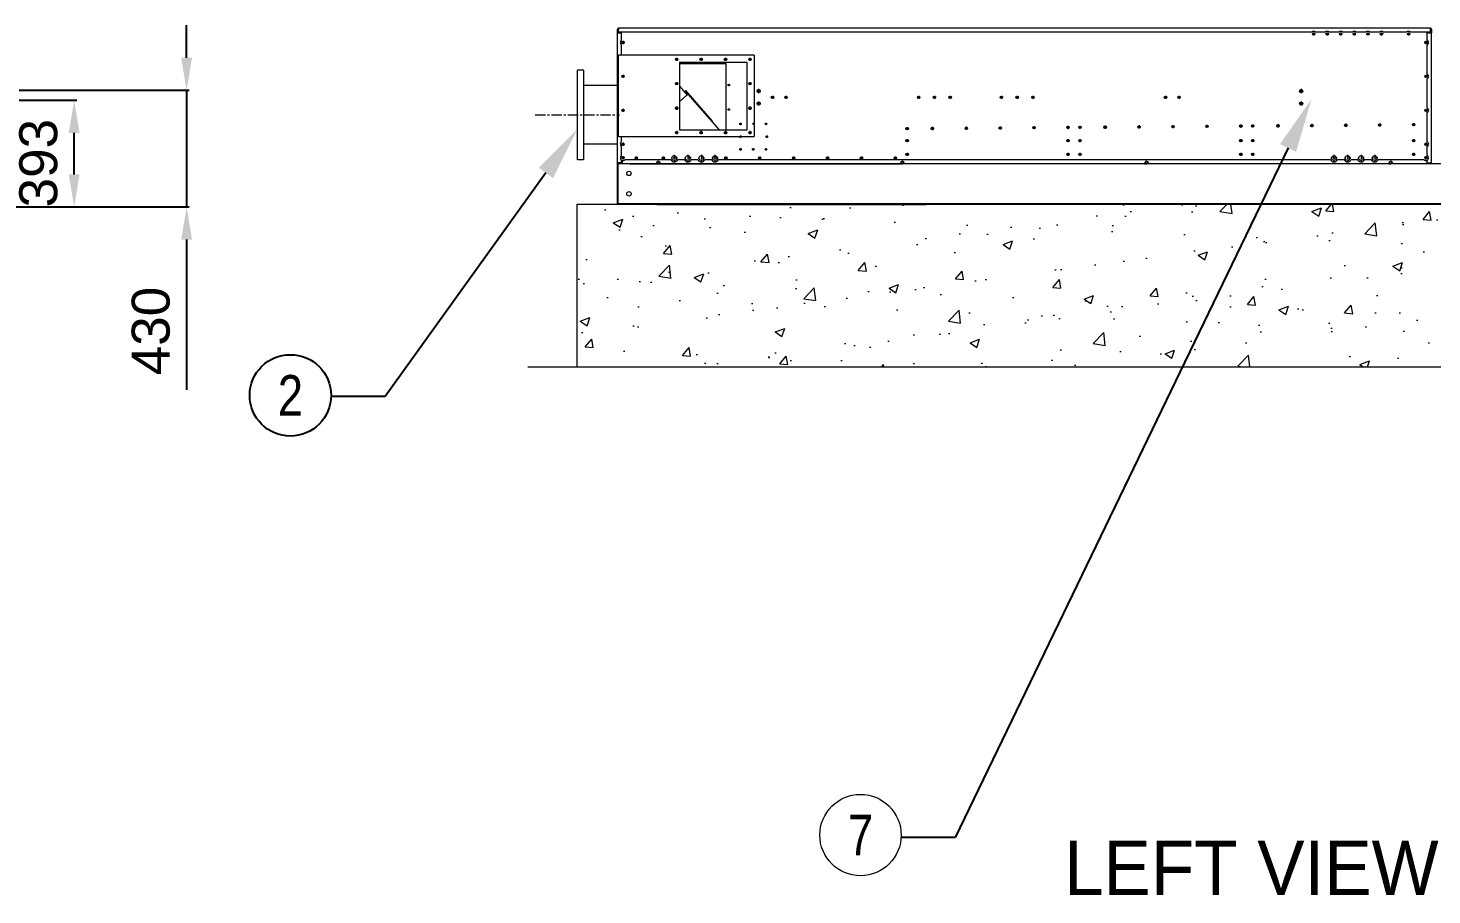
# Model space of a CAD drawing. Header units: millimetres. Extents: x 17202 to 48168, y 11732 to 33629.
# Drawn here: x 24987 to 30163, y 16622 to 19816 of the extents above; entities that cross this region are included whole.
import ezdxf
from ezdxf import colors
from ezdxf.entities.mleader import LeaderData, LeaderLine
from ezdxf.enums import TextEntityAlignment as Align
from ezdxf.math import Vec2, Vec3

# ---------------------------------------------------------------- set-up
doc = ezdxf.new("R2010")
doc.units = ezdxf.units.MM
doc.linetypes.add('CENTER', pattern=[2, 1.25, -0.25, 0.25, -0.25])
doc.linetypes.add('DASHDOT', pattern=[18.5, 12, -3, 0.5, -3])
for name, color, linetype in [('center', 1, 'CENTER'), ('냉각탑_dim', 1, 'Continuous'), ('냉각탑_text', 3, 'Continuous'), ('냉각탑_기초', 23, 'Continuous')]:
    doc.layers.add(name, color=color, linetype=linetype)
doc.styles.get("Standard").update_dxf_attribs({"font": 'arial.ttf'})
doc.styles.add('돋움', font='Dotum.ttf')
doc.dimstyles.new('1.40', dxfattribs={"dimscale": 20, "dimtxt": 1.5, "dimasz": 1, "dimexe": 0.5, "dimexo": 0.5, "dimgap": 0.5, "dimtad": 1, "dimdec": 0, "dimzin": 0, "dimdsep": 46, "dimtxsty": 'Standard', "dimcen": 0, "dimclrd": 2, "dimclre": 2, "dimclrt": 3, "dimadec": 0, "dimazin": 0, "dimtfac": 1, "dimtdec": 0, "dimtmove": 0, "dimatfit": 0, "dimfxl": 1, "dimtolj": 1, "dimtzin": 0, "dimlwd": -1, "dimlwe": -1, "dimarcsym": 0})

# ---------------------------------------------------------------- blocks, each defined once
blk = doc.blocks.new('*D202')
at = {"color": 2, "transparency": 16777216}
for p, q in [((23560.9, 19549.9), (25167.3, 19549.9)), ((25157.3, 19276.9), (25157.3, 19429.9)), ((24010.4, 19156.9), (25167.3, 19156.9))]:
    blk.add_line(p, q, dxfattribs=at)
for points in [[(25137.3, 19429.9), (25177.3, 19429.9), (25157.3, 19549.9)], [(25137.3, 19276.9), (25177.3, 19276.9), (25157.3, 19156.9)]]:
    blk.add_solid(points, dxfattribs=at)
at = {"layer": 'Defpoints', "color": 0, "transparency": 16777216}
for p in [(23460.9, 19549.9), (25157.3, 19549.9), (23910.4, 19156.9)]:
    blk.add_point(p, dxfattribs=at)
at = {"color": 3, "lineweight": 5, "transparency": 16777216, "insert": (25025.8, 19318.3), "char_height": 140, "attachment_point": 5, "rotation": 90}
blk.add_mtext('\\A1;393', dxfattribs=at)
blk = doc.blocks.new('*D203')
at = {"color": 2, "transparency": 16777216}
for p, q in [((25571.7, 19706.9), (25571.7, 19826.9)), ((23740.9, 19586.9), (25581.7, 19586.9)), ((25571.7, 19586.9), (25571.7, 19156.9)), ((24010.4, 19156.9), (25581.7, 19156.9)), ((25571.7, 19036.9), (25571.7, 18482.4))]:
    blk.add_line(p, q, dxfattribs=at)
for points in [[(25551.7, 19706.9), (25591.7, 19706.9), (25571.7, 19586.9)], [(25551.7, 19036.9), (25591.7, 19036.9), (25571.7, 19156.9)]]:
    blk.add_solid(points, dxfattribs=at)
at = {"layer": 'Defpoints', "color": 0, "transparency": 16777216}
for p in [(23640.9, 19586.9), (23910.4, 19156.9), (25571.7, 19156.9)]:
    blk.add_point(p, dxfattribs=at)
at = {"color": 3, "lineweight": 5, "transparency": 16777216, "insert": (25440.2, 18699.6), "char_height": 140, "attachment_point": 5, "rotation": 90}
blk.add_mtext('\\A1;430', dxfattribs=at)
blk = doc.blocks.new('1')
at = {"color": 7, "lineweight": 20, "ltscale": 0.3375}
for p, q in [((27160.5, 19799.1), (27160.5, 19812.6)), ((27162.5, 19812.6), (27162.5, 19799.1)), ((30158.5, 19799.1), (30158.5, 19812.6)), ((30160.5, 19812.6), (30160.5, 19799.1)), ((27164, 19318.1), (27177.5, 19318.1)), ((27177.5, 19316.1), (27164, 19316.1)), ((30143.5, 19318.1), (30157, 19318.1)), ((30157, 19316.1), (30143.5, 19316.1))]:
    blk.add_line(p, q, dxfattribs=at)
at = {"color": 7, "lineweight": 20, "ltscale": 0.05}
for p, q in [((27160.5, 19812.6), (27162.5, 19812.6)), ((30160.5, 19812.6), (30158.5, 19812.6)), ((27164, 19316.1), (27164, 19318.1)), ((27206.5, 19314.1), (27208.5, 19314.1)), ((27303.7, 19316.1), (27303.7, 19318.1)), ((27317.3, 19316.1), (27317.3, 19318.1)), ((28200.5, 19314.1), (28198.5, 19314.1)), ((28203.7, 19316.1), (28203.7, 19318.1)), ((28217.3, 19316.1), (28217.3, 19318.1)), ((29103.7, 19316.1), (29103.7, 19318.1)), ((29117.3, 19316.1), (29117.3, 19318.1)), ((30003.7, 19316.1), (30003.7, 19318.1)), ((30017.3, 19316.1), (30017.3, 19318.1)), ((30157, 19316.1), (30157, 19318.1))]:
    blk.add_line(p, q, dxfattribs=at)
at = {"color": 7, "lineweight": 20}
for p, q in [((27160.5, 19319.6), (27160.5, 19799.1)), ((30157, 19816.1), (27164, 19816.1)), ((29719.4, 19801.1), (27164, 19801.1)), ((27175.5, 19771.8), (27175.5, 19799.1)), ((29769.4, 19801.1), (29733.6, 19801.1)), ((29819.4, 19801.1), (29783.6, 19801.1)), ((29869.4, 19801.1), (29833.6, 19801.1)), ((29919.4, 19801.1), (29883.6, 19801.1)), ((29969.4, 19801.1), (29933.6, 19801.1)), ((30069.4, 19801.1), (29983.6, 19801.1)), ((30157, 19801.1), (30083.6, 19801.1)), ((30145.5, 19771.8), (30145.5, 19799.1)), ((30160.5, 19319.6), (30160.5, 19799.1)), ((27175.5, 19716.1), (27175.5, 19754.5)), ((30145.5, 19646.8), (30145.5, 19754.5)), ((27163.5, 19416.1), (27163.5, 19716.1)), ((27663.5, 19716.1), (27163.5, 19716.1)), ((27388.5, 19691.1), (27638.5, 19691.1)), ((27388.5, 19691.1), (27388.5, 19441.1)), ((27388.5, 19686.1), (27560.5, 19686.1)), ((27560.5, 19441.1), (27560.5, 19686.1)), ((27638.5, 19441.1), (27638.5, 19691.1)), ((27663.5, 19716.1), (27663.5, 19416.1)), ((27012.5, 19331.1), (27012.5, 19661.1)), ((27034.5, 19661.1), (27012.5, 19661.1)), ((27034.5, 19661.1), (27034.5, 19331.1)), ((30145.5, 19521.8), (30145.5, 19629.5)), ((27160.5, 19604.3), (27034.5, 19604.3)), ((27388.5, 19601.8), (27416.6, 19569.5)), ((27417.3, 19570.1), (27392.6, 19548.3)), ((27509.8, 19472.1), (27411.4, 19585.4)), ((27511, 19473.1), (27412.6, 19586.3)), ((27536.7, 19441.1), (27420.3, 19572.8)), ((30145.5, 19396.8), (30145.5, 19504.5)), ((27163.5, 19416.1), (27663.5, 19416.1)), ((27388.5, 19441.1), (27638.5, 19441.1)), ((27160.5, 19388), (27034.5, 19388)), ((27175.5, 19346.8), (27175.5, 19379.5)), ((30145.5, 19346.8), (30145.5, 19379.5)), ((27034.5, 19331.1), (27012.5, 19331.1)), ((27303.7, 19316.1), (27177.5, 19316.1)), ((27356.9, 19331.1), (27187.6, 19331.1)), ((28197, 19314.1), (27210, 19314.1)), ((28203.7, 19316.1), (27317.3, 19316.1)), ((27406.9, 19331.1), (27382.2, 19331.1)), ((27456.9, 19331.1), (27432.2, 19331.1)), ((27506.9, 19331.1), (27482.2, 19331.1)), ((29788.9, 19331.1), (27532.2, 19331.1)), ((29103.7, 19316.1), (28217.3, 19316.1)), ((30003.7, 19316.1), (29117.3, 19316.1)), ((29838.9, 19331.1), (29814.2, 19331.1)), ((29888.9, 19331.1), (29864.2, 19331.1)), ((29938.9, 19331.1), (29914.2, 19331.1)), ((30133.4, 19331.1), (29964.2, 19331.1)), ((30143.5, 19316.1), (30017.3, 19316.1))]:
    blk.add_line(p, q, dxfattribs=at)
at = {"color": 7, "lineweight": 20, "ltscale": 0.0875}
for p, q in [((27160.5, 19799.1), (27164, 19799.1)), ((27164, 19816.1), (27164, 19812.6)), ((30157, 19816.1), (30157, 19812.6)), ((30160.5, 19799.1), (30157, 19799.1)), ((27160.5, 19319.6), (27164, 19319.6)), ((27177.5, 19316.1), (27177.5, 19319.6)), ((30143.5, 19316.1), (30143.5, 19319.6)), ((30160.5, 19319.6), (30157, 19319.6))]:
    blk.add_line(p, q, dxfattribs=at)
at = {"color": 7, "lineweight": 20, "ltscale": 0.0375}
for p, q in [((27162.5, 19812.6), (27164, 19812.6)), ((30158.5, 19812.6), (30157, 19812.6)), ((27410.3, 19584.4), (27411.4, 19585.4)), ((27411.4, 19585.4), (27412.6, 19586.3)), ((27509.8, 19472.1), (27511, 19473.1)), ((27164, 19318.1), (27164, 19319.6)), ((30157, 19318.1), (30157, 19319.6))]:
    blk.add_line(p, q, dxfattribs=at)
at = {"color": 7, "lineweight": 20, "ltscale": 0.2875}
for p, q in [((27164, 19801.1), (27164, 19812.6)), ((27164, 19799.1), (27175.5, 19799.1)), ((30145.5, 19799.1), (30157, 19799.1)), ((30157, 19801.1), (30157, 19812.6)), ((27175.5, 19319.6), (27164, 19319.6)), ((30145.5, 19319.6), (30157, 19319.6))]:
    blk.add_line(p, q, dxfattribs=at)
at = {"color": 7, "linetype": 'DASHDOT', "lineweight": 20, "ltscale": 0.2925}
for p, q in [((29732.4, 19794.1), (29720.7, 19794.1)), ((29726.5, 19800), (29726.5, 19788.3)), ((29782.4, 19794.1), (29770.7, 19794.1)), ((29776.5, 19800), (29776.5, 19788.3)), ((29832.4, 19794.1), (29820.7, 19794.1)), ((29826.5, 19800), (29826.5, 19788.3)), ((29882.4, 19794.1), (29870.7, 19794.1)), ((29876.5, 19800), (29876.5, 19788.3)), ((29932.4, 19794.1), (29920.7, 19794.1)), ((29926.5, 19800), (29926.5, 19788.3)), ((29982.4, 19794.1), (29970.7, 19794.1)), ((29976.5, 19800), (29976.5, 19788.3)), ((30082.4, 19794.1), (30070.7, 19794.1)), ((30076.5, 19800), (30076.5, 19788.3)), ((27180.5, 19769), (27180.5, 19757.3)), ((30146.4, 19763.1), (30134.7, 19763.1)), ((30140.5, 19769), (30140.5, 19757.3)), ((27378.5, 19707), (27378.5, 19695.3)), ((27468.5, 19707), (27468.5, 19695.3)), ((27558.5, 19707), (27558.5, 19695.3)), ((27648.5, 19707), (27648.5, 19695.3)), ((27180.5, 19644), (27180.5, 19632.3)), ((27378.5, 19617), (27378.5, 19605.3)), ((27648.5, 19617), (27648.5, 19605.3)), ((30146.4, 19638.1), (30134.7, 19638.1)), ((30140.5, 19644), (30140.5, 19632.3)), ((27731.5, 19567), (27731.5, 19555.3)), ((27781.5, 19567), (27781.5, 19555.3)), ((28270.5, 19567), (28270.5, 19555.3)), ((28328.5, 19567), (28328.5, 19555.3)), ((28386.5, 19567), (28386.5, 19555.3)), ((28575.5, 19567), (28575.5, 19555.3)), ((28633.5, 19567), (28633.5, 19555.3)), ((28691.5, 19567), (28691.5, 19555.3)), ((29180.5, 19567), (29180.5, 19555.3)), ((29230.5, 19567), (29230.5, 19555.3)), ((27180.5, 19519), (27180.5, 19507.3)), ((27378.5, 19527), (27378.5, 19515.3)), ((27648.5, 19527), (27648.5, 19515.3)), ((29236.4, 19561.1), (29224.7, 19561.1)), ((30146.4, 19513.1), (30134.7, 19513.1)), ((30140.5, 19519), (30140.5, 19507.3)), ((29208, 19458.9), (29208, 19447.2)), ((29333, 19459.9), (29333, 19448.2)), ((29458, 19460.8), (29458, 19449.1)), ((29502, 19461.2), (29502, 19449.5)), ((29595, 19461.9), (29595, 19450.2)), ((29720, 19462.9), (29720, 19451.2)), ((29845, 19463.9), (29845, 19452.2)), ((29975.9, 19459), (29964.2, 19459)), ((29970, 19464.9), (29970, 19453.2)), ((30100.9, 19459.9), (30089.2, 19459.9)), ((30095, 19465.8), (30095, 19454.1)), ((27378.5, 19437), (27378.5, 19425.3)), ((27468.5, 19437), (27468.5, 19425.3)), ((27558.5, 19437), (27558.5, 19425.3)), ((27648.5, 19437), (27648.5, 19425.3)), ((28228, 19451.2), (28228, 19439.5)), ((28228, 19407), (28228, 19395.3)), ((28321, 19451.9), (28321, 19440.2)), ((28446, 19452.9), (28446, 19441.2)), ((28571, 19453.9), (28571, 19442.2)), ((28696, 19454.9), (28696, 19443.2)), ((28821, 19455.8), (28821, 19444.1)), ((28821, 19407), (28821, 19395.3)), ((28865, 19456.2), (28865, 19444.5)), ((28865, 19407), (28865, 19395.3)), ((28958, 19456.9), (28958, 19445.2)), ((29083, 19457.9), (29083, 19446.2)), ((29213.9, 19453), (29202.2, 19453)), ((29338.9, 19454), (29327.2, 19454)), ((29463.9, 19454.9), (29452.2, 19454.9)), ((29458, 19407), (29458, 19395.3)), ((29507.9, 19455.3), (29496.2, 19455.3)), ((29502, 19407), (29502, 19395.3)), ((29600.9, 19456), (29589.2, 19456)), ((29725.9, 19457), (29714.2, 19457)), ((29850.9, 19458), (29839.2, 19458)), ((30095, 19407), (30095, 19395.3)), ((27180.5, 19394), (27180.5, 19382.3)), ((28228, 19357), (28228, 19345.3)), ((28821, 19357), (28821, 19345.3)), ((28865, 19357), (28865, 19345.3)), ((29463.9, 19401.1), (29452.2, 19401.1)), ((29458, 19357), (29458, 19345.3)), ((29507.9, 19401.1), (29496.2, 19401.1)), ((29502, 19357), (29502, 19345.3)), ((30100.9, 19401.1), (30089.2, 19401.1)), ((30095, 19357), (30095, 19345.3)), ((30146.4, 19388.1), (30134.7, 19388.1)), ((30140.5, 19394), (30140.5, 19382.3)), ((27180.5, 19344), (27180.5, 19332.3)), ((27229.5, 19343), (27229.5, 19331.3)), ((27329.5, 19343), (27329.5, 19331.3)), ((27559.5, 19343), (27559.5, 19331.3)), ((27684.5, 19343), (27684.5, 19331.3)), ((27809.5, 19343), (27809.5, 19331.3)), ((27934.5, 19343), (27934.5, 19331.3)), ((28059.5, 19343), (28059.5, 19331.3)), ((28184.5, 19343), (28184.5, 19331.3)), ((29463.9, 19351.1), (29452.2, 19351.1)), ((29507.9, 19351.1), (29496.2, 19351.1)), ((30100.9, 19351.1), (30089.2, 19351.1)), ((30146.4, 19338.1), (30134.7, 19338.1)), ((30140.5, 19344), (30140.5, 19332.3))]:
    blk.add_line(p, q, dxfattribs=at)
at = {"color": 7, "linetype": 'DASHDOT', "lineweight": 20, "ltscale": 0.292499}
for p, q in [((27186.4, 19763.1), (27174.7, 19763.1)), ((27384.4, 19701.1), (27372.7, 19701.1)), ((27474.4, 19701.1), (27462.7, 19701.1)), ((27564.4, 19701.1), (27552.7, 19701.1)), ((27654.4, 19701.1), (27642.7, 19701.1)), ((27186.4, 19638.1), (27174.7, 19638.1)), ((27384.4, 19611.1), (27372.7, 19611.1)), ((27654.4, 19611.1), (27642.7, 19611.1)), ((27186.4, 19513.1), (27174.7, 19513.1)), ((27384.4, 19521.1), (27372.7, 19521.1)), ((27654.4, 19521.1), (27642.7, 19521.1)), ((27737.4, 19561.1), (27725.7, 19561.1)), ((27787.4, 19561.1), (27775.7, 19561.1)), ((28276.4, 19561.1), (28264.7, 19561.1)), ((28334.4, 19561.1), (28322.7, 19561.1)), ((28392.4, 19561.1), (28380.7, 19561.1)), ((28581.4, 19561.1), (28569.7, 19561.1)), ((28639.4, 19561.1), (28627.7, 19561.1)), ((28697.4, 19561.1), (28685.7, 19561.1)), ((29186.4, 19561.1), (29174.7, 19561.1)), ((27384.4, 19431.1), (27372.7, 19431.1)), ((27474.4, 19431.1), (27462.7, 19431.1)), ((27564.4, 19431.1), (27552.7, 19431.1)), ((27654.4, 19431.1), (27642.7, 19431.1)), ((28233.9, 19445.3), (28222.2, 19445.3)), ((28326.9, 19446), (28315.2, 19446)), ((28451.9, 19447), (28440.2, 19447)), ((28576.9, 19448), (28565.2, 19448)), ((28701.9, 19449), (28690.2, 19449)), ((28826.9, 19449.9), (28815.2, 19449.9)), ((28870.9, 19450.3), (28859.2, 19450.3)), ((28963.9, 19451), (28952.2, 19451)), ((29088.9, 19452), (29077.2, 19452)), ((27186.4, 19388.1), (27174.7, 19388.1)), ((28233.9, 19401.1), (28222.2, 19401.1)), ((28826.9, 19401.1), (28815.2, 19401.1)), ((28870.9, 19401.1), (28859.2, 19401.1)), ((27186.4, 19338.1), (27174.7, 19338.1)), ((27235.4, 19337.1), (27223.7, 19337.1)), ((27335.4, 19337.1), (27323.7, 19337.1)), ((27565.4, 19337.1), (27553.7, 19337.1)), ((27690.4, 19337.1), (27678.7, 19337.1)), ((27815.4, 19337.1), (27803.7, 19337.1)), ((27940.4, 19337.1), (27928.7, 19337.1)), ((28065.4, 19337.1), (28053.7, 19337.1)), ((28190.4, 19337.1), (28178.7, 19337.1)), ((28233.9, 19351.1), (28222.2, 19351.1)), ((28826.9, 19351.1), (28815.2, 19351.1)), ((28870.9, 19351.1), (28859.2, 19351.1))]:
    blk.add_line(p, q, dxfattribs=at)
at = {"color": 7, "lineweight": 20, "ltscale": 0.125001}
blk.add_line((27406.5, 19581.1), (27410.3, 19584.4), dxfattribs=at)
at = {"color": 7, "lineweight": 20, "ltscale": 0.1}
blk.add_line((27417.3, 19570.1), (27420.3, 19572.8), dxfattribs=at)
at = {"color": 7, "linetype": 'DASHDOT', "lineweight": 20, "ltscale": 0.195001}
for p, q in [((27574.4, 19606.1), (27566.6, 19606.1)), ((27574.4, 19516.1), (27566.6, 19516.1)), ((27617.4, 19463.1), (27609.6, 19463.1)), ((27664.4, 19463.1), (27656.6, 19463.1)), ((27711.4, 19463.1), (27703.6, 19463.1)), ((27617.4, 19416.1), (27609.6, 19416.1)), ((27714.4, 19416.1), (27706.6, 19416.1)), ((28231.4, 19445.3), (28223.6, 19445.3)), ((28324.4, 19446), (28316.6, 19446)), ((28449.4, 19447), (28441.6, 19447)), ((28574.4, 19448), (28566.6, 19448)), ((28824.4, 19450), (28816.6, 19450)), ((28868.4, 19450.3), (28860.6, 19450.3)), ((28961.4, 19451), (28953.6, 19451)), ((29086.4, 19452), (29078.6, 19452)), ((29336.4, 19454), (29328.6, 19454)), ((27617.4, 19369.1), (27609.6, 19369.1)), ((27664.4, 19369.1), (27656.6, 19369.1)), ((27711.4, 19369.1), (27703.6, 19369.1)), ((28231.4, 19401.1), (28223.6, 19401.1)), ((28824.4, 19401.1), (28816.6, 19401.1)), ((28868.4, 19401.1), (28860.6, 19401.1)), ((28231.4, 19351.1), (28223.6, 19351.1)), ((28824.4, 19351.1), (28816.6, 19351.1)), ((28868.4, 19351.1), (28860.6, 19351.1))]:
    blk.add_line(p, q, dxfattribs=at)
at = {"color": 7, "linetype": 'DASHDOT', "lineweight": 20, "ltscale": 0.195}
for p, q in [((27570.5, 19610), (27570.5, 19602.2)), ((27570.5, 19520), (27570.5, 19512.2)), ((27613.5, 19467), (27613.5, 19459.2)), ((27660.5, 19467), (27660.5, 19459.2)), ((27707.5, 19467), (27707.5, 19459.2)), ((29457.5, 19458.9), (29457.5, 19451.1)), ((29501.5, 19459.2), (29501.5, 19451.4)), ((29594.5, 19459.9), (29594.5, 19452.1)), ((29719.5, 19460.9), (29719.5, 19453.1)), ((29844.5, 19461.9), (29844.5, 19454.1)), ((29973.4, 19459), (29965.6, 19459)), ((29969.5, 19462.9), (29969.5, 19455.1)), ((30098.4, 19460), (30090.6, 19460)), ((30094.5, 19463.9), (30094.5, 19456.1)), ((27613.5, 19420), (27613.5, 19412.2)), ((27710.5, 19420), (27710.5, 19412.2)), ((28227.5, 19449.2), (28227.5, 19441.4)), ((28320.5, 19449.9), (28320.5, 19442.1)), ((28445.5, 19450.9), (28445.5, 19443.1)), ((28570.5, 19451.9), (28570.5, 19444.1)), ((28695.5, 19452.9), (28695.5, 19445.1)), ((28820.5, 19453.9), (28820.5, 19446.1)), ((28864.5, 19454.2), (28864.5, 19446.4)), ((28957.5, 19454.9), (28957.5, 19447.1)), ((29082.5, 19455.9), (29082.5, 19448.1)), ((29211.4, 19453), (29203.6, 19453)), ((29207.5, 19456.9), (29207.5, 19449.1)), ((29332.5, 19457.9), (29332.5, 19450.1)), ((29461.4, 19455), (29453.6, 19455)), ((29505.4, 19455.3), (29497.6, 19455.3)), ((29598.4, 19456), (29590.6, 19456)), ((29723.4, 19457), (29715.6, 19457)), ((29848.4, 19458), (29840.6, 19458)), ((27613.5, 19373), (27613.5, 19365.2)), ((27660.5, 19373), (27660.5, 19365.2)), ((27707.5, 19373), (27707.5, 19365.2)), ((28227.5, 19405), (28227.5, 19397.2)), ((28820.5, 19405), (28820.5, 19397.2)), ((28864.5, 19405), (28864.5, 19397.2)), ((29461.4, 19401.1), (29453.6, 19401.1)), ((29457.5, 19405), (29457.5, 19397.2)), ((29505.4, 19401.1), (29497.6, 19401.1)), ((29501.5, 19405), (29501.5, 19397.2)), ((30098.4, 19401.1), (30090.6, 19401.1)), ((30094.5, 19405), (30094.5, 19397.2)), ((28227.5, 19355), (28227.5, 19347.2)), ((28820.5, 19355), (28820.5, 19347.2)), ((28864.5, 19355), (28864.5, 19347.2)), ((29461.4, 19351.1), (29453.6, 19351.1)), ((29457.5, 19355), (29457.5, 19347.2)), ((29505.4, 19351.1), (29497.6, 19351.1)), ((29501.5, 19355), (29501.5, 19347.2)), ((30098.4, 19351.1), (30090.6, 19351.1)), ((30094.5, 19355), (30094.5, 19347.2))]:
    blk.add_line(p, q, dxfattribs=at)
at = {"color": 7, "linetype": 'DASHDOT', "lineweight": 20, "ltscale": 0.389996}
for p, q in [((27688.3, 19584.1), (27672.7, 19584.1)), ((27688.3, 19538.1), (27672.7, 19538.1))]:
    blk.add_line(p, q, dxfattribs=at)
at = {"color": 7, "linetype": 'DASHDOT', "lineweight": 20, "ltscale": 0.389999}
for p, q in [((27680.5, 19591.9), (27680.5, 19576.3)), ((29680.5, 19591.9), (29680.5, 19576.3))]:
    blk.add_line(p, q, dxfattribs=at)
at = {"color": 7, "linetype": 'DASHDOT', "lineweight": 20, "ltscale": 0.390001}
for p, q in [((29688.3, 19584.1), (29672.7, 19584.1)), ((29688.3, 19538.1), (29672.7, 19538.1))]:
    blk.add_line(p, q, dxfattribs=at)
at = {"color": 7, "lineweight": 20, "ltscale": 0.15}
for p, q in [((27180.5, 19510.1), (27180.5, 19516.1)), ((27180.5, 19335.1), (27180.5, 19341.1))]:
    blk.add_line(p, q, dxfattribs=at)
at = {"color": 7, "lineweight": 20, "ltscale": 0.157289}
blk.add_line((27392.6, 19548.3), (27388.5, 19553), dxfattribs=at)
at = {"color": 7, "lineweight": 20, "ltscale": 0.1554}
blk.add_line((27392.6, 19548.3), (27388.5, 19552.9), dxfattribs=at)
at = {"color": 7, "linetype": 'DASHDOT', "lineweight": 20, "ltscale": 0.39}
for p, q in [((27680.5, 19545.9), (27680.5, 19530.3)), ((29680.5, 19545.9), (29680.5, 19530.3))]:
    blk.add_line(p, q, dxfattribs=at)
at = {"color": 7, "lineweight": 20, "ltscale": 0.010428}
blk.add_line((27509.5, 19471.9), (27509.8, 19472.1), dxfattribs=at)
at = {"color": 7, "lineweight": 20, "ltscale": 0.483494}
blk.add_line((27175.5, 19396.8), (27175.5, 19416.1), dxfattribs=at)
at = {"color": 7, "linetype": 'DASHDOT', "lineweight": 20, "ltscale": 0.194998}
blk.add_line((28699.4, 19449), (28691.6, 19449), dxfattribs=at)
at = {"lineweight": 20}
for p, q in [((27160.5, 19316.1), (27160.5, 19319.6)), ((27160.5, 19316.1), (27164, 19316.1)), ((32560.5, 19316.1), (27660.5, 19316.1))]:
    blk.add_line(p, q, dxfattribs=at)
at = {"ltscale": 500}
for p in [(27160.5, 19316.1), (32560.5, 19167.8)]:
    blk.add_line(p, (27160.5, 19167.8), dxfattribs=at)
at = {"color": 7, "lineweight": 20, "ltscale": 0.245994}
for p, q in [((27175.5, 19319.6), (27175.5, 19329.5)), ((30145.5, 19319.6), (30145.5, 19329.5))]:
    blk.add_line(p, q, dxfattribs=at)
at = {"color": 7, "lineweight": 20, "ltscale": 0.224015}
for p, q in [((27177.5, 19328.6), (27177.5, 19319.6)), ((30143.5, 19328.6), (30143.5, 19319.6))]:
    blk.add_line(p, q, dxfattribs=at)
at = {"color": 7, "lineweight": 20, "ltscale": 0.050016}
for p, q in [((27206.5, 19314.1), (27206.5, 19316.1)), ((27208.5, 19314.1), (27208.5, 19316.1))]:
    blk.add_line(p, q, dxfattribs=at)
at = {"color": 7, "lineweight": 20, "ltscale": 0.049866}
for p, q in [((27210, 19316.1), (27210, 19314.1)), ((28197, 19316.1), (28197, 19314.1))]:
    blk.add_line(p, q, dxfattribs=at)
at = {"color": 7, "lineweight": 20, "ltscale": 0.169248}
for p, q in [((27303.7, 19318.1), (27310.5, 19318.1)), ((27303.7, 19316.1), (27310.5, 19316.1)), ((27317.3, 19318.1), (27310.5, 19318.1)), ((27317.3, 19316.1), (27310.5, 19316.1)), ((28203.7, 19318.1), (28210.5, 19318.1)), ((28203.7, 19316.1), (28210.5, 19316.1)), ((28217.3, 19318.1), (28210.5, 19318.1)), ((28217.3, 19316.1), (28210.5, 19316.1)), ((29103.7, 19318.1), (29110.5, 19318.1)), ((29103.7, 19316.1), (29110.5, 19316.1)), ((29117.3, 19318.1), (29110.5, 19318.1)), ((29117.3, 19316.1), (29110.5, 19316.1)), ((30003.7, 19318.1), (30010.5, 19318.1)), ((30003.7, 19316.1), (30010.5, 19316.1)), ((30017.3, 19318.1), (30010.5, 19318.1)), ((30017.3, 19316.1), (30010.5, 19316.1))]:
    blk.add_line(p, q, dxfattribs=at)
at = {"color": 7, "linetype": 'DASHDOT', "lineweight": 20}
for p, q in [((27381.2, 19337.1), (27357.8, 19337.1)), ((27369.5, 19348.8), (27369.5, 19325.4)), ((27431.2, 19337.1), (27407.8, 19337.1)), ((27419.5, 19348.8), (27419.5, 19325.4)), ((27481.2, 19337.1), (27457.8, 19337.1)), ((27469.5, 19348.8), (27469.5, 19325.4)), ((27531.2, 19337.1), (27507.8, 19337.1)), ((27519.5, 19348.8), (27519.5, 19325.4)), ((29813.2, 19337.1), (29789.8, 19337.1)), ((29801.5, 19348.8), (29801.5, 19325.4)), ((29863.2, 19337.1), (29839.8, 19337.1)), ((29851.5, 19348.8), (29851.5, 19325.4)), ((29913.2, 19337.1), (29889.8, 19337.1)), ((29901.5, 19348.8), (29901.5, 19325.4)), ((29963.2, 19337.1), (29939.8, 19337.1)), ((29951.5, 19348.8), (29951.5, 19325.4))]:
    blk.add_line(p, q, dxfattribs=at)
at = {"color": 7, "lineweight": 20, "ltscale": 0.050015}
for p, q in [((28198.5, 19316.1), (28198.5, 19314.1)), ((28200.5, 19316.1), (28200.5, 19314.1))]:
    blk.add_line(p, q, dxfattribs=at)
at = {"color": 7, "lineweight": 20}
for centre, radius in [((29726.5, 19794.1), 4.5), ((29726.5, 19794.1), 3), ((29776.5, 19794.1), 4.5), ((29776.5, 19794.1), 3), ((29826.5, 19794.1), 4.5), ((29826.5, 19794.1), 3), ((29876.5, 19794.1), 4.5), ((29876.5, 19794.1), 3), ((29926.5, 19794.1), 4.5), ((29926.5, 19794.1), 3), ((29976.5, 19794.1), 4.5), ((29976.5, 19794.1), 3), ((30076.5, 19794.1), 4.5), ((30076.5, 19794.1), 3), ((27180.5, 19763.1), 4.5), ((27180.5, 19763.1), 3), ((30140.5, 19763.1), 4.5), ((30140.5, 19763.1), 3), ((27378.5, 19701.1), 4.5), ((27468.5, 19701.1), 4.5), ((27558.5, 19701.1), 4.5), ((27648.5, 19701.1), 4.5), ((27180.5, 19638.1), 4.5), ((27180.5, 19638.1), 3), ((27378.5, 19611.1), 4.5), ((27648.5, 19611.1), 4.5), ((30140.5, 19638.1), 4.5), ((30140.5, 19638.1), 3), ((27570.5, 19606.1), 3), ((27680.5, 19584.1), 6), ((27731.5, 19561.1), 4.5), ((27731.5, 19561.1), 3), ((27781.5, 19561.1), 4.5), ((27781.5, 19561.1), 3), ((28270.5, 19561.1), 4.5), ((28270.5, 19561.1), 3), ((28328.5, 19561.1), 4.5), ((28328.5, 19561.1), 3), ((28386.5, 19561.1), 4.5), ((28386.5, 19561.1), 3), ((28575.5, 19561.1), 4.5), ((28575.5, 19561.1), 3), ((28633.5, 19561.1), 4.5), ((28633.5, 19561.1), 3), ((28691.5, 19561.1), 4.5), ((28691.5, 19561.1), 3), ((29180.5, 19561.1), 4.5), ((29180.5, 19561.1), 3), ((29230.5, 19561.1), 4.5), ((29230.5, 19561.1), 3), ((29680.5, 19584.1), 6), ((27180.5, 19513.1), 4.5), ((27180.5, 19513.1), 3), ((27378.5, 19521.1), 4.5), ((27570.5, 19516.1), 3), ((27648.5, 19521.1), 4.5), ((27680.5, 19538.1), 6), ((29680.5, 19538.1), 6), ((30140.5, 19513.1), 4.5), ((30140.5, 19513.1), 3), ((27613.5, 19463.1), 3), ((27707.5, 19463.1), 3), ((29458, 19454.9), 4.5), ((29502, 19455.3), 4.5), ((29595, 19456), 4.5), ((29594.5, 19456), 3), ((29720, 19457), 4.5), ((29719.5, 19457), 3), ((29845, 19458), 4.5), ((29844.5, 19458), 3), ((29970, 19459), 4.5), ((29969.5, 19459), 3), ((30095, 19459.9), 4.5), ((30094.5, 19460), 3), ((27378.5, 19431.1), 4.5), ((27468.5, 19431.1), 4.5), ((27558.5, 19431.1), 4.5), ((27648.5, 19431.1), 4.5), ((27710.5, 19416.1), 3), ((28228, 19445.3), 4.5), ((28227.5, 19445.3), 3), ((28321, 19446), 4.5), ((28320.5, 19446), 3), ((28446, 19447), 4.5), ((28445.5, 19447), 3), ((28571, 19448), 4.5), ((28570.5, 19448), 3), ((28696, 19449), 4.5), ((28695.5, 19449), 3), ((28821, 19449.9), 4.5), ((28820.5, 19450), 3), ((28865, 19450.3), 4.5), ((28864.5, 19450.3), 3), ((28958, 19451), 4.5), ((28957.5, 19451), 3), ((29083, 19452), 4.5), ((29082.5, 19452), 3), ((29208, 19453), 4.5), ((29207.5, 19453), 3), ((29333, 19454), 4.5), ((29332.5, 19454), 3), ((29457.5, 19455), 3), ((29501.5, 19455.3), 3), ((27180.5, 19388.1), 4.5), ((27180.5, 19388.1), 3), ((27613.5, 19369.1), 3), ((27660.5, 19369.1), 3), ((27707.5, 19369.1), 3), ((28228, 19401.1), 4.5), ((28228, 19351.1), 4.5), ((28227.5, 19401.1), 3), ((28821, 19401.1), 4.5), ((28821, 19351.1), 4.5), ((28820.5, 19401.1), 3), ((28865, 19401.1), 4.5), ((28865, 19351.1), 4.5), ((28864.5, 19401.1), 3), ((29458, 19401.1), 4.5), ((29458, 19351.1), 4.5), ((29457.5, 19401.1), 3), ((29502, 19401.1), 4.5), ((29502, 19351.1), 4.5), ((29501.5, 19401.1), 3), ((30095, 19401.1), 4.5), ((30095, 19351.1), 4.5), ((30094.5, 19401.1), 3), ((30140.5, 19388.1), 4.5), ((30140.5, 19388.1), 3), ((27180.5, 19338.1), 4.5), ((27180.5, 19338.1), 3), ((27229.5, 19337.1), 4.5), ((27229.5, 19337.1), 3), ((27329.5, 19337.1), 4.5), ((27329.5, 19337.1), 3), ((27369.5, 19337.1), 9), ((27419.5, 19337.1), 9), ((27469.5, 19337.1), 9), ((27519.5, 19337.1), 9), ((27559.5, 19337.1), 4.5), ((27559.5, 19337.1), 3), ((27684.5, 19337.1), 4.5), ((27684.5, 19337.1), 3), ((27809.5, 19337.1), 4.5), ((27809.5, 19337.1), 3), ((27934.5, 19337.1), 4.5), ((27934.5, 19337.1), 3), ((28059.5, 19337.1), 4.5), ((28059.5, 19337.1), 3), ((28184.5, 19337.1), 4.5), ((28184.5, 19337.1), 3), ((28227.5, 19351.1), 3), ((28820.5, 19351.1), 3), ((28864.5, 19351.1), 3), ((29457.5, 19351.1), 3), ((29501.5, 19351.1), 3), ((29801.5, 19337.1), 9), ((29851.5, 19337.1), 9), ((29901.5, 19337.1), 9), ((29951.5, 19337.1), 9), ((30094.5, 19351.1), 3), ((30140.5, 19338.1), 4.5), ((30140.5, 19338.1), 3)]:
    blk.add_circle(centre, radius, dxfattribs=at)
at = {"lineweight": 20}
for centre in [(27202.5, 19280.3), (27202.5, 19205.3)]:
    blk.add_circle(centre, 8, dxfattribs=at)
at = {"color": 7, "lineweight": 20}
for centre, radius, start, end in [((27164, 19812.6), 3.5, 90, 180), ((27164, 19812.6), 1.5, 90, 180), ((27180.5, 19763.1), 10, 120, 240), ((29726.5, 19794.1), 10, 44.427, 135.573), ((29776.5, 19794.1), 10, 44.427, 135.573), ((29826.5, 19794.1), 10, 44.427, 135.573), ((29876.5, 19794.1), 10, 44.427, 135.573), ((29926.5, 19794.1), 10, 44.427, 135.573), ((29976.5, 19794.1), 10, 44.427, 135.573), ((30076.5, 19794.1), 10, 44.427, 135.573), ((30140.5, 19763.1), 10, 300, 60), ((30157, 19812.6), 3.5, 0, 90), ((30157, 19812.6), 1.5, 0, 90), ((30140.5, 19638.1), 10, 300, 60), ((30140.5, 19513.1), 10, 300, 60), ((27660.5, 19463.1), 3, 359.7382, 0.2618), ((27613.5, 19416.1), 3, 180, 0), ((27180.5, 19388.1), 10, 120, 240), ((30140.5, 19388.1), 10, 300, 60), ((27164, 19319.6), 3.5, 180, 270), ((27164, 19319.6), 1.5, 180, 270), ((27180.5, 19338.1), 10, 120, 240), ((27180.5, 19338.1), 10, 252.5424, 315.573), ((27199, 19319.6), 3.5, 270, 270.245), ((27208, 19319.6), 3.5, 269.755, 270), ((27310.5, 19318.1), 7, 12.3736, 167.6264), ((27369.5, 19337.1), 14, 205.3769, 334.6231), ((27419.5, 19337.1), 14, 205.3769, 334.6231), ((27469.5, 19337.1), 14, 205.3769, 334.6231), ((27519.5, 19337.1), 14, 205.3769, 334.6231), ((28201, 19319.6), 3.5, 270, 270.245), ((28210.5, 19318.1), 7, 12.3736, 167.6264), ((28198.7, 19317.2), 18.8, 0.553, 7.5903), ((28245, 19319.6), 3.5, 270, 270.245), ((28803, 19319.6), 3.5, 269.755, 270), ((28838, 19319.6), 3.5, 270, 270.245), ((28847, 19319.6), 3.5, 269.755, 270), ((28882, 19319.6), 3.5, 270, 270.245), ((29110.5, 19318.1), 7, 12.3736, 167.6264), ((29440, 19319.6), 3.5, 269.755, 270), ((29475, 19319.6), 3.5, 270, 270.245), ((29484, 19319.6), 3.5, 269.755, 270), ((29519, 19319.6), 3.5, 270, 270.245), ((29801.5, 19337.1), 14, 205.3769, 334.6231), ((29851.5, 19337.1), 14, 205.3769, 334.6231), ((29901.5, 19337.1), 14, 205.3769, 334.6231), ((29951.5, 19337.1), 14, 205.3769, 334.6231), ((30010.5, 19318.1), 7, 12.3736, 167.6264), ((30077, 19319.6), 3.5, 269.755, 270), ((30112, 19319.6), 3.5, 270, 270.245), ((30122, 19319.6), 3.5, 269.755, 270), ((30140.5, 19338.1), 10, 224.427, 287.4576), ((30140.5, 19338.1), 10, 300, 60), ((30157, 19319.6), 1.5, 270, 0), ((30157, 19319.6), 3.5, 270, 0)]:
    blk.add_arc(centre, radius, start, end, dxfattribs=at)
for points in [[(27303.5, 19317.3), (27303.5, 19317.7), (27303.5, 19318.2), (27303.6, 19318.7), (27303.6, 19319.2), (27303.7, 19319.6)], [(27303.5, 19318.3), (27303.6, 19318.3), (27303.6, 19318.2), (27303.6, 19318.2), (27303.7, 19318.1), (27303.7, 19318.1)], [(27317.3, 19319.6), (27317.4, 19319.2), (27317.5, 19318.7), (27317.5, 19318.2), (27317.5, 19317.7), (27317.5, 19317.3)], [(27317.5, 19318.3), (27317.4, 19318.3), (27317.4, 19318.2), (27317.4, 19318.2), (27317.3, 19318.1), (27317.3, 19318.1)], [(28203.5, 19317.3), (28203.5, 19317.7), (28203.5, 19318.2), (28203.6, 19318.7), (28203.6, 19319.2), (28203.7, 19319.6)], [(28203.5, 19318.3), (28203.6, 19318.3), (28203.6, 19318.2), (28203.6, 19318.2), (28203.7, 19318.1), (28203.7, 19318.1)], [(28217.5, 19318.3), (28217.4, 19318.3), (28217.4, 19318.2), (28217.4, 19318.2), (28217.3, 19318.1), (28217.3, 19318.1)], [(29103.5, 19317.3), (29103.5, 19317.7), (29103.5, 19318.2), (29103.6, 19318.7), (29103.6, 19319.2), (29103.7, 19319.6)], [(29103.5, 19318.3), (29103.6, 19318.3), (29103.6, 19318.2), (29103.6, 19318.2), (29103.7, 19318.1), (29103.7, 19318.1)], [(29117.3, 19319.6), (29117.4, 19319.2), (29117.5, 19318.7), (29117.5, 19318.2), (29117.5, 19317.7), (29117.5, 19317.3)], [(29117.5, 19318.3), (29117.4, 19318.3), (29117.4, 19318.2), (29117.4, 19318.2), (29117.3, 19318.1), (29117.3, 19318.1)], [(30003.5, 19317.3), (30003.5, 19317.7), (30003.5, 19318.2), (30003.6, 19318.7), (30003.6, 19319.2), (30003.7, 19319.6)], [(30003.5, 19318.3), (30003.6, 19318.3), (30003.6, 19318.2), (30003.6, 19318.2), (30003.7, 19318.1), (30003.7, 19318.1)], [(30017.3, 19319.6), (30017.4, 19319.2), (30017.5, 19318.7), (30017.5, 19318.2), (30017.5, 19317.7), (30017.5, 19317.3)], [(30017.5, 19318.3), (30017.4, 19318.3), (30017.4, 19318.2), (30017.4, 19318.2), (30017.3, 19318.1), (30017.3, 19318.1)]]:
    blk.add_open_spline(points, degree=5, dxfattribs=at)
for points in [[(27303.5, 19317.3), (27303.5, 19317), (27303.5, 19316.7), (27303.5, 19316.4), (27303.6, 19316.2), (27303.7, 19316.2), (27303.7, 19316.2), (27303.7, 19316.1), (27303.7, 19316.1)], [(27317.5, 19317.3), (27317.5, 19317), (27317.5, 19316.7), (27317.5, 19316.4), (27317.4, 19316.2), (27317.3, 19316.2), (27317.3, 19316.2), (27317.3, 19316.1), (27317.3, 19316.1)], [(28203.5, 19317.3), (28203.5, 19317), (28203.5, 19316.7), (28203.5, 19316.4), (28203.6, 19316.2), (28203.7, 19316.2), (28203.7, 19316.2), (28203.7, 19316.1), (28203.7, 19316.1)], [(28217.5, 19317.3), (28217.5, 19317), (28217.5, 19316.7), (28217.5, 19316.4), (28217.4, 19316.2), (28217.3, 19316.2), (28217.3, 19316.2), (28217.3, 19316.1), (28217.3, 19316.1)], [(29103.5, 19317.3), (29103.5, 19317), (29103.5, 19316.7), (29103.5, 19316.4), (29103.6, 19316.2), (29103.7, 19316.2), (29103.7, 19316.2), (29103.7, 19316.1), (29103.7, 19316.1)], [(29117.5, 19317.3), (29117.5, 19317), (29117.5, 19316.7), (29117.5, 19316.4), (29117.4, 19316.2), (29117.3, 19316.2), (29117.3, 19316.2), (29117.3, 19316.1), (29117.3, 19316.1)], [(30003.5, 19317.3), (30003.5, 19317), (30003.5, 19316.7), (30003.5, 19316.4), (30003.6, 19316.2), (30003.7, 19316.2), (30003.7, 19316.2), (30003.7, 19316.1), (30003.7, 19316.1)], [(30017.5, 19317.3), (30017.5, 19317), (30017.5, 19316.7), (30017.5, 19316.4), (30017.4, 19316.2), (30017.3, 19316.2), (30017.3, 19316.2), (30017.3, 19316.1), (30017.3, 19316.1)]]:
    blk.add_open_spline(points, degree=5, knots=[0, 0, 0, 0, 0, 0, 3.902586, 3.902586, 3.902586, 4.80152, 4.80152, 4.80152, 4.80152, 4.80152, 4.80152], dxfattribs=at)
at = {"layer": 'center', "lineweight": 20, "ltscale": 30}
blk.add_line((26857.3, 19496.1), (27167.7, 19496.1), dxfattribs=at)
at = {"layer": '냉각탑_기초', "lineweight": 20, "ltscale": 30}
blk.add_line((27305.2, 19165.8), (28298.4, 19165.8), dxfattribs=at)

msp = doc.modelspace()

# ---------------------------------------------------------------- hatches: boundary and pattern name
at = {"layer": '냉각탑_기초', "lineweight": 20, "ltscale": 30}
h = msp.add_hatch(dxfattribs=at)
h.set_pattern_fill('AR-CONC', color=256, scale=50, style=0)
h.set_pattern_definition([(50, (19762.48, 2626.48), (358.63, -31.376), [37.5, -412.5]), (355, (19762.48, 2626.48), (-69.3757, 376.096), [30, -330]), (100.4514, (19792.36, 2623.86), (289.2547, 344.72), [31.87, -350.571]), (46.1842, (19762.48, 2726.48), (533.6205, -82.7595), [56.25, -618.75]), (96.6356, (19806.95, 2719.6), (467.331, 487.059), [47.805, -525.856]), (351.1842, (19762.5, 2726.5), (467.331, 487.06), [45, -495]), (21, (19812.48, 2701.48), (298.4535, -201.3094), [37.5, -412.5]), (326, (19812.48, 2701.48), (121.6577, 362.575), [30, -330]), (71.4514, (19837.35, 2684.7), (420.1113, 161.265), [31.87, -350.571]), (37.5, (19762.48, 2626.48), (6.0799, 166.4469), [0, -326, 0, -335, 0, -331.25]), (7.5, (19762.48, 2626.48), (131.5348, 197.2059), [0, -191, 0, -318.5, 0, -126.25]), (327.5, (19650.98, 2626.48), (266.9112, -11.2774), [0, -125, 0, -390, 0, -517.5]), (317.5, (19600.98, 2626.48), (291.593, 50.0525), [0, -162.5, 0, -259, 0, -367.5])])
h.paths.add_polyline_path([(32710.5, 19167.8), (27014.5, 19167.8), (27014.5, 18567.8), (32710.5, 18567.8)])

# ---------------------------------------------------------------- linework, layer by layer
at = {"layer": '냉각탑_dim', "linetype": 'ByBlock', "lineweight": -3}
msp.add_circle((25954.4, 18462.5), 150, dxfattribs=at)
at = {"layer": '냉각탑_dim', "linetype": 'ByBlock', "lineweight": 20}
msp.add_circle((28056, 16842), 150, dxfattribs=at)
at = {"layer": '냉각탑_기초', "lineweight": 20, "ltscale": 30}
for p, q in [((27010.5, 19167.8), (27010.5, 18567.8)), ((26830.2, 18567.8), (27016.7, 18567.8)), ((27014.5, 18567.8), (32710.5, 18567.8))]:
    msp.add_line(p, q, dxfattribs=at)
msp.add_lwpolyline([(27010.5, 19167.8), (27160.5, 19167.8), (27547.4, 19167.8), (28540.6, 19167.8), (32710.5, 19167.8)], dxfattribs=at)

# ---------------------------------------------------------------- block references
msp.add_blockref('1', (0, 0))

# ---------------------------------------------------------------- texts
at = {"layer": '냉각탑_text', "width": 0.8}
msp.add_text('2', height=150, dxfattribs=at).set_placement((25954.4, 18462.5), align=Align.MIDDLE_CENTER)
at = {"layer": '냉각탑_text', "lineweight": 20, "width": 0.8}
msp.add_text('7', height=150, dxfattribs=at).set_placement((28056, 16842), align=Align.MIDDLE_CENTER)
at = {"layer": '냉각탑_text', "lineweight": 20, "style": '돋움'}
msp.add_text('LEFT VIEW', height=199.97, dxfattribs=at).set_placement((29496.8, 16721.6), align=Align.MIDDLE_CENTER)

# ---------------------------------------------------------------- dimensions: what is measured, and where the dimension line sits
at = {"lineweight": 5}
dim = msp.add_linear_dim(base=(25571.7, 19156.9), p1=(23640.9, 19586.9), p2=(23910.4, 19156.9), angle=90, dimstyle='1.40', override={"dimtxt": 7, "dimasz": 6, "dimexo": 5, "dimgap": 3}, dxfattribs=at)
dim.commit()
dim.dimension.update_dxf_attribs({"geometry": '*D203', "text_midpoint": (25440.2, 18699.6)})
dim = msp.add_linear_dim(base=(25157.3, 19549.9), p1=(23910.4, 19156.9), p2=(23460.9, 19549.9), angle=90, dimstyle='1.40', override={"dimtxt": 7, "dimasz": 6, "dimexo": 5, "dimgap": 3}, dxfattribs=at)
dim.commit()
dim.dimension.update_dxf_attribs({"geometry": '*D202', "text_midpoint": (25157.3, 19318.3), "dimtype": 160})

# ---------------------------------------------------------------- leaders
at = {"layer": '냉각탑_dim', "lineweight": 20}
ml = msp.add_multileader_mtext('Standard', dxfattribs=at)
ml.set_content('')
ml.set_leader_properties(color=256)
ml.build(insert=Vec2(0, 0))
ml.multileader.update_dxf_attribs({"text_right_attachment_type": 6, "dogleg_length": 5, "arrow_head_size": 199.5, "scale": 30})
ctx = ml.context
ctx.base_point, ctx.scale, ctx.char_height, ctx.arrow_head_size, ctx.landing_gap_size, ctx.plane_origin = Vec3(28205.7, 16832.8), 30, 7.18, 199.5, 3.59, Vec3(29848.7, 18057.1)
ctx.right_attachment, ctx.text_align_type = 6, 2
notes = []
notes.append((ctx, [(0, (1, 1, 0), (28405.2, 16832.8), (-1, 0), 199.5, [(0, [(29718.7, 19554.1)], 0, [])])]))
ctx.mtext, ml.multileader.dxf.content_type = None, 0
at = {"layer": '냉각탑_dim', "lineweight": -3}
ml = msp.add_multileader_mtext('Standard', dxfattribs=at)
ml.set_content('')
ml.set_leader_properties(color=256)
ml.build(insert=Vec2(0, 0))
ml.multileader.update_dxf_attribs({"text_right_attachment_type": 6, "dogleg_length": 5, "arrow_head_size": 199.5, "scale": 30})
ctx = ml.context
ctx.base_point, ctx.scale, ctx.char_height, ctx.arrow_head_size, ctx.landing_gap_size, ctx.plane_origin = Vec3(26104.3, 18457.8), 30, 7.18, 199.5, 3.59, Vec3(27142.6, 17947.6)
ctx.right_attachment, ctx.text_align_type = 6, 2
notes.append((ctx, [(0, (1, 1, 0), (26303.8, 18457.8), (-1, 0), 199.5, [(0, [(27012.5, 19444.5)], 0, [])])]))
ctx.mtext, ml.multileader.dxf.content_type = None, 0
for ctx, leaders in notes:
    for number, flags, end, landing, length, lines in leaders:
        leader = LeaderData()
        leader.index, (leader.has_last_leader_line, leader.has_dogleg_vector, leader.attachment_direction) = number, flags
        leader.last_leader_point, leader.dogleg_vector, leader.dogleg_length = Vec3(end), Vec3(landing), length
        for number, points, colour, breaks in lines:
            line = LeaderLine()
            line.index, line.vertices, line.color, line.breaks = number, Vec3.list(points), colors.encode_raw_color(colour), breaks
            leader.lines.append(line)
        ctx.leaders.append(leader)

doc.saveas('drawing.dxf')
